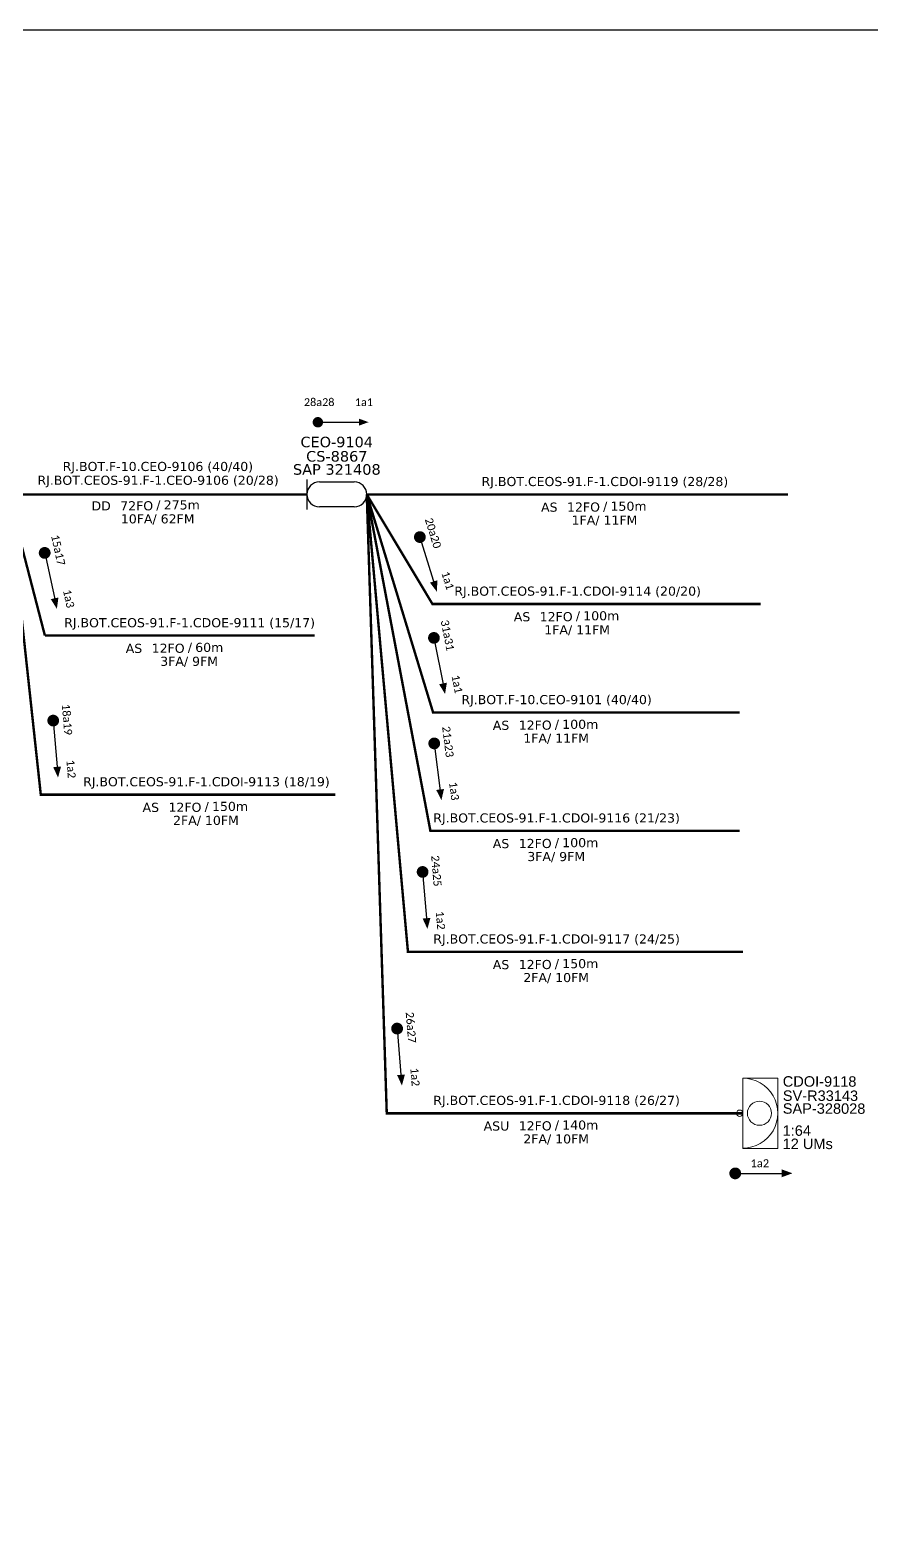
# Model space of a CAD drawing. Extents: x -4 to 837, y 1 to 595.
# Drawn here: x 304.3 to 465.9, y 307.4 to 595.3 of the extents above; entities that cross this region are included whole.
import ezdxf
from ezdxf.enums import TextEntityAlignment as Align

# ---------------------------------------------------------------- set-up
doc = ezdxf.new("R2010")
doc.units = 0
doc.layers.add("20.0-LEGENDA DOS CDO'S", color=1, linetype='Continuous', lineweight=0)
doc.layers.add('40.1-ETIQUETAS', color=1, linetype='Continuous', lineweight=20)
for name, color, linetype in [('20.4-CEOS', 1, 'Continuous'), ('20.5-CEO', 1, 'Continuous'), ('CAP a instalar', 1, 'Continuous'), ('SETA', 7, 'Continuous')]:
    doc.layers.add(name, color=color, linetype=linetype)
doc.styles.add('ARIAL', font='arial.ttf')
doc.styles.add('siredit', font='verdana.ttf')
doc.linetypes.add('FENCELINE1', pattern='A,0.25,-0.1,[133,ltypeshp.shx,S=0.1,R=0,X=-0.1,Y=0],-0.1,1', length=1.45)

# ---------------------------------------------------------------- blocks, each defined once
blk = doc.blocks.new('ETIQUETA_RS5F')
at = {"layer": '40.1-ETIQUETAS', "color": 0, "style": 'siredit'}
blk.add_text('/', height=1.5, dxfattribs=at).set_placement((1.58, -1.95), align=Align.MIDDLE_RIGHT)
for tag, p in [('ETIQUETA_R_SECUNDARIA', (1.21, 2.1)), ('ETIQUETA_R_PRIMARIA', (1.21, 4.1)), ('F_ATIVAS/F_MORTAS', (1.14, -4.24))]:
    blk.add_attdef(tag, text='', height=1.5, dxfattribs=at).set_placement(p, align=Align.MIDDLE_CENTER)
for tag, p in [('TIPO_CABO', (-6.58, -2.12)), ('CAP_CABO', (0.4, -2.09))]:
    blk.add_attdef(tag, text='', height=1.5, dxfattribs=at).set_placement(p, align=Align.MIDDLE_RIGHT)
blk.add_attdef('METROS', text='', height=1.5, dxfattribs=at).set_placement((2.14, -1.95), align=Align.MIDDLE_LEFT)
for tag, p in [('FUSÃO_1', (0.85, -8.39)), ('FUSÃO_2', (0.85, -10.6)), ('FUSÃO_3', (0.85, -12.93)), ('FUSÃO_4', (0.85, -15.14)), ('FUSÃO_5', (0.85, -17.16))]:
    blk.add_attdef(tag, text='', height=1.5, dxfattribs=at).set_placement(p, align=Align.CENTER)

msp = doc.modelspace()

# ---------------------------------------------------------------- linework, layer by layer
at = {"color": 7}
msp.add_lwpolyline([(-3.83, 595.26), (837.17, 595.26), (837.17, 1.26), (-3.83, 1.26)], close=True, dxfattribs=at)
msp.add_lwpolyline([(359.14, 519.94, 1, 1, 1), (360.14, 519.94, 1, 1, 1)], format="xyseb", close=True)
at = {"const_width": 1.13}
for points in [[(379.06, 498.43, 1), (379.4, 497.35, 1)], [(307.05, 495.4, 1), (307.29, 494.29, 1)], [(381.82, 479.08, 1), (382.04, 477.98, 1)], [(308.76, 463.21, 1), (308.86, 462.09, 1)], [(381.92, 458.83, 1), (382.06, 457.71, 1)], [(379.71, 434.15, 1), (379.8, 433.03, 1)], [(374.81, 404.08, 1), (374.91, 402.95, 1)], [(439.24, 375.71, 1), (440.37, 375.71, 1)]]:
    msp.add_lwpolyline(points, format="xyb", close=True, dxfattribs=at)
at = {"layer": '20.5-CEO', "color": 5}
for p, q in [((359.93, 508.47), (366.64, 508.47)), ((366.64, 503.69), (359.93, 503.69))]:
    msp.add_line(p, q, dxfattribs=at)
msp.add_lwpolyline([(357.53, 508.96), (357.53, 503.19)], dxfattribs=at)
for centre, start, end in [((359.93, 506.08), 90, 270), ((366.64, 506.08), 270, 90)]:
    msp.add_arc(centre, 2.39, start, end, dxfattribs=at)
at = {"layer": '40.1-ETIQUETAS', "color": 1}
msp.add_line((441.27, 380.55), (441.27, 393.97), dxfattribs=at)
msp.add_lwpolyline([(441.27, 393.97), (447.99, 393.97), (447.99, 380.52), (441.27, 380.52)], close=True, dxfattribs=at)
for centre, major_axis, start_param, end_param in [((441.27, 387.26), (-4.74, 4.74), 2.356194, 5.497787), ((444.46, 387.26), (1.64, 1.64), 3.926991, 10.210176), ((440.65, 387.25), (-0.439, 0.439), 2.356194490191767, 8.639379797371353)]:
    msp.add_ellipse(centre, major_axis=major_axis, ratio=1, start_param=start_param, end_param=end_param, dxfattribs=at)
at = {"layer": 'CAP a instalar', "color": 8, "linetype": 'FENCELINE1', "ltscale": 7}
for points in [[(363.02, 448.43, 0.467, 0.467, 0), (306.42, 448.43, 0.467, 0.467, 0), (300.18, 506.08, 0.467, 0.467, 0)], [(444.68, 485.03, 0.467, 0.467, 0), (381.65, 485.03, 0.467, 0.467, 0), (369.03, 506.08, 0.467, 0.467, 0)], [(440.65, 464.2, 0.467, 0.467, 0), (381.77, 464.2, 0.467, 0.467, 0), (369.03, 506.08, 0.467, 0.467, 0)], [(440.65, 441.48, 0.467, 0.467, 0), (381.25, 441.48, 0.467, 0.467, 0), (369.03, 506.08, 0.467, 0.467, 0)], [(449.93, 506.08, 0.467, 0.467, 0), (399.78, 506.08, 0.467, 0.467, 0), (369.03, 506.08, 0.467, 0.467, 0)], [(441.27, 418.24, 0.467, 0.467, 0), (376.94, 418.24, 0.467, 0.467, 0), (369.03, 506.08, 0.467, 0.467, 0)]]:
    msp.add_lwpolyline(points, format="xyseb", dxfattribs=at)
at = {"layer": 'CAP a instalar', "color": 7, "linetype": 'FENCELINE1', "ltscale": 7, "const_width": 0.467}
for points in [[(300.18, 506.08), (307.21, 478.97)], [(359.03, 478.97), (307.21, 478.97)]]:
    msp.add_lwpolyline(points, dxfattribs=at)
at = {"layer": 'CAP a instalar', "color": 7, "ltscale": 7, "const_width": 0.467}
msp.add_lwpolyline([(357.53, 506.08), (300.18, 506.08)], dxfattribs=at)
at = {"layer": 'CAP a instalar', "color": 1, "linetype": 'FENCELINE1', "ltscale": 7}
msp.add_lwpolyline([(441.27, 387.25, 0.467, 0.467, 0), (372.87, 387.25, 0.467, 0.467, 0), (369.03, 506.08, 0.467, 0.467, 0)], format="xyseb", dxfattribs=at)
at = {"layer": 'SETA'}
for points in [[(359.64, 519.94), (368.24, 519.94)], [(379.23, 497.89), (382.1, 488.62)], [(307.17, 494.84), (309.22, 485.37)], [(381.93, 478.53), (383.81, 469.01)], [(308.81, 462.65), (309.61, 452.99)], [(381.99, 458.27), (383.19, 448.65)], [(379.76, 433.59), (380.56, 423.93)], [(374.86, 403.52), (375.66, 393.85)], [(439.81, 375.71), (449.51, 375.71)]]:
    msp.add_lwpolyline(points, dxfattribs=at)
for points in [[(367.55, 520.62), (369.38, 519.96), (367.55, 519.29)], [(382.6, 489.6), (382.49, 487.4), (381.16, 489.15)], [(309.81, 486.29), (309.51, 484.11), (308.34, 485.97)], [(384.41, 469.93), (384.07, 467.75), (382.93, 469.63)], [(310.31, 453.83), (309.73, 451.7), (308.81, 453.7)], [(383.86, 449.52), (383.37, 447.37), (382.37, 449.33)], [(381.26, 424.76), (380.68, 422.64), (379.76, 424.64)], [(376.36, 394.69), (375.78, 392.57), (374.86, 394.57)], [(448.73, 376.48), (450.79, 375.73), (448.73, 374.97)]]:
    msp.add_solid(points, dxfattribs=at)

# ---------------------------------------------------------------- block references
at = {"layer": '40.1-ETIQUETAS', "color": 7}
ref = msp.add_blockref('ETIQUETA_RS5F', (327.57, 506.35), dxfattribs=dict(at, xscale=1.16639998499977, yscale=1.16639998499977, zscale=1.16639998499977))
ref.add_attrib('ETIQUETA_R_PRIMARIA', 'RJ.BOT.F-10.CEO-9106 (40/40)', dxfattribs={"color": 0, "height": 1.7496, "style": 'siredit'}).set_placement((328.91, 511.45), align=Align.MIDDLE_CENTER)
ref.add_attrib('ETIQUETA_R_SECUNDARIA', 'RJ.BOT.CEOS-91.F-1.CEO-9106 (20/28)', dxfattribs={"color": 0, "height": 1.7496, "style": 'siredit'}).set_placement((328.95, 508.8), align=Align.MIDDLE_CENTER)
ref.add_attrib('TIPO_CABO', 'DD', dxfattribs={"color": 0, "height": 1.75, "style": 'siredit'}).set_placement((319.86, 503.88), align=Align.MIDDLE_RIGHT)
ref.add_attrib('CAP_CABO', '72FO', dxfattribs={"color": 0, "height": 1.75, "style": 'siredit'}).set_placement((328, 503.9), align=Align.MIDDLE_RIGHT)
ref.add_attrib('METROS', '275m', dxfattribs={"color": 0, "height": 1.75, "style": 'siredit'}).set_placement((330.04, 504.07), align=Align.MIDDLE_LEFT)
ref.add_attrib('F_ATIVAS/F_MORTAS', '10FA/ 62FM', dxfattribs={"color": 0, "height": 1.75, "style": 'siredit'}).set_placement((328.87, 501.39), align=Align.MIDDLE_CENTER)
at = {"layer": '40.1-ETIQUETAS', "color": 8}
ref = msp.add_blockref('ETIQUETA_RS5F', (413.39, 506.1), dxfattribs=dict(at, xscale=1.16639998499977, yscale=1.16639998499977, zscale=1.16639998499977))
ref.add_attrib('ETIQUETA_R_SECUNDARIA', 'RJ.BOT.CEOS-91.F-1.CDOI-9119 (28/28)', dxfattribs={"color": 0, "height": 1.7496, "style": 'siredit'}).set_placement((414.77, 508.56), align=Align.MIDDLE_CENTER)
ref.add_attrib('TIPO_CABO', 'AS', dxfattribs={"color": 0, "height": 1.75, "style": 'siredit'}).set_placement((405.67, 503.64), align=Align.MIDDLE_RIGHT)
ref.add_attrib('CAP_CABO', '12FO', dxfattribs={"color": 0, "height": 1.75, "style": 'siredit'}).set_placement((413.82, 503.66), align=Align.MIDDLE_RIGHT)
ref.add_attrib('METROS', '150m', dxfattribs={"color": 0, "height": 1.75, "style": 'siredit'}).set_placement((415.85, 503.82), align=Align.MIDDLE_LEFT)
ref.add_attrib('F_ATIVAS/F_MORTAS', '1FA/ 11FM', dxfattribs={"color": 0, "height": 1.75, "style": 'siredit'}).set_placement((414.69, 501.15), align=Align.MIDDLE_CENTER)
ref = msp.add_blockref('ETIQUETA_RS5F', (408.15, 485.06), dxfattribs=dict(at, xscale=1.16639998499977, yscale=1.16639998499977, zscale=1.16639998499977))
ref.add_attrib('ETIQUETA_R_SECUNDARIA', 'RJ.BOT.CEOS-91.F-1.CDOI-9114 (20/20)', dxfattribs={"color": 0, "height": 1.7496, "style": 'siredit'}).set_placement((409.53, 487.51), align=Align.MIDDLE_CENTER)
ref.add_attrib('TIPO_CABO', 'AS', dxfattribs={"color": 0, "height": 1.75, "style": 'siredit'}).set_placement((400.43, 482.59), align=Align.MIDDLE_RIGHT)
ref.add_attrib('CAP_CABO', '12FO', dxfattribs={"color": 0, "height": 1.75, "style": 'siredit'}).set_placement((408.57, 482.61), align=Align.MIDDLE_RIGHT)
ref.add_attrib('METROS', '100m', dxfattribs={"color": 0, "height": 1.75, "style": 'siredit'}).set_placement((410.61, 482.78), align=Align.MIDDLE_LEFT)
ref.add_attrib('F_ATIVAS/F_MORTAS', '1FA/ 11FM', dxfattribs={"color": 0, "height": 1.75, "style": 'siredit'}).set_placement((409.44, 480.1), align=Align.MIDDLE_CENTER)
at = {"layer": '40.1-ETIQUETAS', "color": 7}
ref = msp.add_blockref('ETIQUETA_RS5F', (333.62, 478.99), dxfattribs=dict(at, xscale=1.16639998499977, yscale=1.16639998499977, zscale=1.16639998499977))
ref.add_attrib('ETIQUETA_R_SECUNDARIA', 'RJ.BOT.CEOS-91.F-1.CDOE-9111 (15/17)', dxfattribs={"color": 0, "height": 1.7496, "style": 'siredit'}).set_placement((335, 481.45), align=Align.MIDDLE_CENTER)
ref.add_attrib('TIPO_CABO', 'AS', dxfattribs={"color": 0, "height": 1.75, "style": 'siredit'}).set_placement((325.9, 476.52), align=Align.MIDDLE_RIGHT)
ref.add_attrib('CAP_CABO', '12FO', dxfattribs={"color": 0, "height": 1.75, "style": 'siredit'}).set_placement((334.04, 476.55), align=Align.MIDDLE_RIGHT)
ref.add_attrib('METROS', '60m', dxfattribs={"color": 0, "height": 1.75, "style": 'siredit'}).set_placement((336.08, 476.71), align=Align.MIDDLE_LEFT)
ref.add_attrib('F_ATIVAS/F_MORTAS', '3FA/ 9FM', dxfattribs={"color": 0, "height": 1.75, "style": 'siredit'}).set_placement((334.91, 474.04), align=Align.MIDDLE_CENTER)
at = {"layer": '40.1-ETIQUETAS', "color": 8}
ref = msp.add_blockref('ETIQUETA_RS5F', (404.11, 464.22), dxfattribs=dict(at, xscale=1.16639998499977, yscale=1.16639998499977, zscale=1.16639998499977))
ref.add_attrib('ETIQUETA_R_SECUNDARIA', 'RJ.BOT.F-10.CEO-9101 (40/40)', dxfattribs={"color": 0, "height": 1.7496, "style": 'siredit'}).set_placement((405.49, 466.68), align=Align.MIDDLE_CENTER)
ref.add_attrib('TIPO_CABO', 'AS', dxfattribs={"color": 0, "height": 1.75, "style": 'siredit'}).set_placement((396.4, 461.75), align=Align.MIDDLE_RIGHT)
ref.add_attrib('CAP_CABO', '12FO', dxfattribs={"color": 0, "height": 1.75, "style": 'siredit'}).set_placement((404.54, 461.78), align=Align.MIDDLE_RIGHT)
ref.add_attrib('METROS', '100m', dxfattribs={"color": 0, "height": 1.75, "style": 'siredit'}).set_placement((406.58, 461.94), align=Align.MIDDLE_LEFT)
ref.add_attrib('F_ATIVAS/F_MORTAS', '1FA/ 11FM', dxfattribs={"color": 0, "height": 1.75, "style": 'siredit'}).set_placement((405.41, 459.27), align=Align.MIDDLE_CENTER)
ref = msp.add_blockref('ETIQUETA_RS5F', (336.85, 448.45), dxfattribs=dict(at, xscale=1.16639998499977, yscale=1.16639998499977, zscale=1.16639998499977))
ref.add_attrib('ETIQUETA_R_SECUNDARIA', 'RJ.BOT.CEOS-91.F-1.CDOI-9113 (18/19)', dxfattribs={"color": 0, "height": 1.7496, "style": 'siredit'}).set_placement((338.23, 450.91), align=Align.MIDDLE_CENTER)
ref.add_attrib('TIPO_CABO', 'AS', dxfattribs={"color": 0, "height": 1.75, "style": 'siredit'}).set_placement((329.13, 445.99), align=Align.MIDDLE_RIGHT)
ref.add_attrib('CAP_CABO', '12FO', dxfattribs={"color": 0, "height": 1.75, "style": 'siredit'}).set_placement((337.27, 446.01), align=Align.MIDDLE_RIGHT)
ref.add_attrib('METROS', '150m', dxfattribs={"color": 0, "height": 1.75, "style": 'siredit'}).set_placement((339.31, 446.18), align=Align.MIDDLE_LEFT)
ref.add_attrib('F_ATIVAS/F_MORTAS', '2FA/ 10FM', dxfattribs={"color": 0, "height": 1.75, "style": 'siredit'}).set_placement((338.14, 443.5), align=Align.MIDDLE_CENTER)
ref = msp.add_blockref('ETIQUETA_RS5F', (404.11, 441.5), dxfattribs=dict(at, xscale=1.16639998499977, yscale=1.16639998499977, zscale=1.16639998499977))
ref.add_attrib('ETIQUETA_R_SECUNDARIA', 'RJ.BOT.CEOS-91.F-1.CDOI-9116 (21/23)', dxfattribs={"color": 0, "height": 1.7496, "style": 'siredit'}).set_placement((405.49, 443.96), align=Align.MIDDLE_CENTER)
ref.add_attrib('TIPO_CABO', 'AS', dxfattribs={"color": 0, "height": 1.75, "style": 'siredit'}).set_placement((396.4, 439.04), align=Align.MIDDLE_RIGHT)
ref.add_attrib('CAP_CABO', '12FO', dxfattribs={"color": 0, "height": 1.75, "style": 'siredit'}).set_placement((404.54, 439.06), align=Align.MIDDLE_RIGHT)
ref.add_attrib('METROS', '100m', dxfattribs={"color": 0, "height": 1.75, "style": 'siredit'}).set_placement((406.58, 439.22), align=Align.MIDDLE_LEFT)
ref.add_attrib('F_ATIVAS/F_MORTAS', '3FA/ 9FM', dxfattribs={"color": 0, "height": 1.75, "style": 'siredit'}).set_placement((405.41, 436.55), align=Align.MIDDLE_CENTER)
ref = msp.add_blockref('ETIQUETA_RS5F', (404.11, 418.27), dxfattribs=dict(at, xscale=1.16639998499977, yscale=1.16639998499977, zscale=1.16639998499977))
ref.add_attrib('ETIQUETA_R_SECUNDARIA', 'RJ.BOT.CEOS-91.F-1.CDOI-9117 (24/25)', dxfattribs={"color": 0, "height": 1.7496, "style": 'siredit'}).set_placement((405.49, 420.72), align=Align.MIDDLE_CENTER)
ref.add_attrib('TIPO_CABO', 'AS', dxfattribs={"color": 0, "height": 1.75, "style": 'siredit'}).set_placement((396.4, 415.8), align=Align.MIDDLE_RIGHT)
ref.add_attrib('CAP_CABO', '12FO', dxfattribs={"color": 0, "height": 1.75, "style": 'siredit'}).set_placement((404.54, 415.82), align=Align.MIDDLE_RIGHT)
ref.add_attrib('METROS', '150m', dxfattribs={"color": 0, "height": 1.75, "style": 'siredit'}).set_placement((406.58, 415.99), align=Align.MIDDLE_LEFT)
ref.add_attrib('F_ATIVAS/F_MORTAS', '2FA/ 10FM', dxfattribs={"color": 0, "height": 1.75, "style": 'siredit'}).set_placement((405.41, 413.31), align=Align.MIDDLE_CENTER)
at = {"layer": '40.1-ETIQUETAS', "color": 1}
ref = msp.add_blockref('ETIQUETA_RS5F', (404.11, 387.28), dxfattribs=dict(at, xscale=1.16639998499977, yscale=1.16639998499977, zscale=1.16639998499977))
ref.add_attrib('ETIQUETA_R_SECUNDARIA', 'RJ.BOT.CEOS-91.F-1.CDOI-9118 (26/27)', dxfattribs={"color": 0, "height": 1.7496, "style": 'siredit'}).set_placement((405.49, 389.73), align=Align.MIDDLE_CENTER)
ref.add_attrib('TIPO_CABO', 'ASU', dxfattribs={"color": 0, "height": 1.75, "style": 'siredit'}).set_placement((396.4, 384.81), align=Align.MIDDLE_RIGHT)
ref.add_attrib('CAP_CABO', '12FO', dxfattribs={"color": 0, "height": 1.75, "style": 'siredit'}).set_placement((404.54, 384.84), align=Align.MIDDLE_RIGHT)
ref.add_attrib('METROS', '140m', dxfattribs={"color": 0, "height": 1.75, "style": 'siredit'}).set_placement((406.58, 385), align=Align.MIDDLE_LEFT)
ref.add_attrib('F_ATIVAS/F_MORTAS', '2FA/ 10FM', dxfattribs={"color": 0, "height": 1.75, "style": 'siredit'}).set_placement((405.41, 382.33), align=Align.MIDDLE_CENTER)

# ---------------------------------------------------------------- texts
at = {"attachment_point": 5}
for s, insert, char_height, width in [('{\\fCalibri|b0|i0|c0|p34;\\C7;28a28}', (359.89, 523.79), 1.5, 25.3588), ('{\\fCalibri|b0|i0|c0|p34;\\C7;1a1}', (368.49, 523.79), 1.5, 25.3588), ('{\\fCalibri|b0|i0|c0|p34;\\C7;1a2}', (444.53, 377.65), 1.5342, 28.6065)]:
    msp.add_mtext(s, dxfattribs=dict(at, insert=insert, char_height=char_height, width=width))
at = {"char_height": 1.5342, "width": 28.6065, "attachment_point": 5}
for s, insert, rotation in [('{\\fCalibri|b0|i0|c0|p34;\\C7;20a20}', (381.77, 498.66), 287.204), ('{\\fCalibri|b0|i0|c0|p34;\\C7;15a17}', (309.76, 495.39), 282.2388), ('{\\fCalibri|b0|i0|c0|p34;\\C7;1a1}', (384.59, 489.54), 287.204), ('{\\fCalibri|b0|i0|c0|p34;\\C7;1a3}', (311.79, 486.06), 282.2388), ('{\\fCalibri|b0|i0|c0|p34;\\C7;31a31}', (384.54, 479.03), 281.142), ('{\\fCalibri|b0|i0|c0|p34;\\C7;1a1}', (386.38, 469.66), 281.142), ('{\\fCalibri|b0|i0|c0|p34;\\C7;18a19}', (311.46, 462.86), 274.7345), ('{\\fCalibri|b0|i0|c0|p34;\\C7;21a23}', (384.62, 458.59), 277.1383), ('{\\fCalibri|b0|i0|c0|p34;\\C7;1a2}', (312.24, 453.34), 274.7345), ('{\\fCalibri|b0|i0|c0|p34;\\C7;1a3}', (385.81, 449.11), 277.1383), ('{\\fCalibri|b0|i0|c0|p34;\\C7;24a25}', (382.4, 433.79), 274.7345), ('{\\fCalibri|b0|i0|c0|p34;\\C7;1a2}', (383.19, 424.28), 274.7345), ('{\\fCalibri|b0|i0|c0|p34;\\C7;26a27}', (377.51, 403.72), 274.7345), ('{\\fCalibri|b0|i0|c0|p34;\\C7;1a2}', (378.29, 394.21), 274.7345)]:
    msp.add_mtext(s, dxfattribs=dict(at, insert=insert, rotation=rotation))
at = {"layer": "20.0-LEGENDA DOS CDO'S", "color": 1, "lineweight": 0, "style": 'ARIAL'}
for s, p in [('CDOI-9118', (448.93, 392.37)), ('SV-R33143', (448.94, 389.64)), ('SAP-328028', (448.93, 387.17)), ('1:64', (448.9, 382.93)), ('12 UMs', (448.9, 380.39))]:
    msp.add_text(s, height=2.003, rotation=359.9138, dxfattribs=at).set_placement(p)
at = {"layer": '20.4-CEOS', "color": 5, "style": 'siredit'}
msp.add_text('CEO-9104', height=2.019, dxfattribs=at).set_placement((363.26, 517.16), align=Align.TOP_CENTER)
at = {"layer": '20.5-CEO', "color": 5, "style": 'siredit'}
for s, p in [('CS-8867', (363.28, 514.41)), ('SAP 321408', (363.28, 511.89))]:
    msp.add_text(s, height=2.028, dxfattribs=at).set_placement(p, align=Align.TOP_CENTER)

doc.saveas('drawing.dxf')
